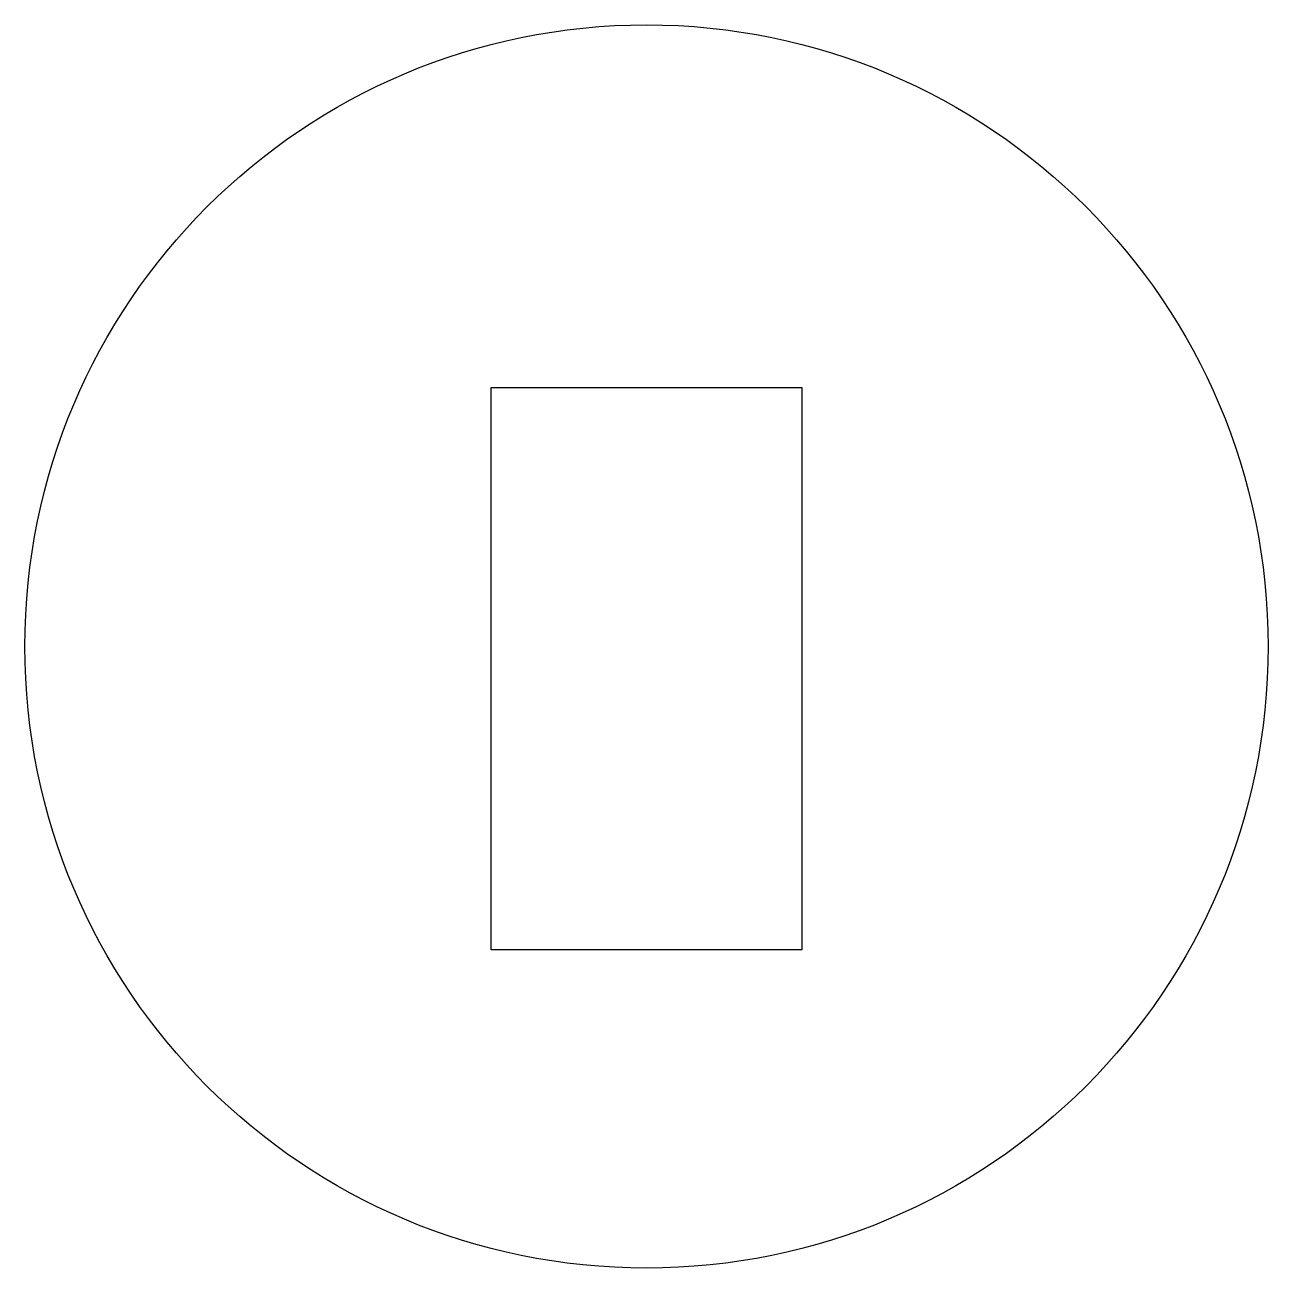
# Model space of a CAD drawing. Header units: millimetres. Extents: x 5671.2 to 5695.2, y 3649.3 to 3673.3.
import ezdxf

# ---------------------------------------------------------------- set-up
doc = ezdxf.new("R2010")
doc.units = ezdxf.units.MM

msp = doc.modelspace()

# ---------------------------------------------------------------- linework, layer by layer
at = {"linetype": 'Continuous'}
for p, q in [((5680.235, 3655.432), (5680.235, 3666.29)), ((5680.235, 3666.29), (5686.235, 3666.29)), ((5686.235, 3666.29), (5686.235, 3655.432)), ((5686.235, 3655.432), (5680.235, 3655.432))]:
    msp.add_line(p, q, dxfattribs=at)
msp.add_circle((5683.235, 3661.29), 12, dxfattribs=at)

doc.saveas('drawing.dxf')
